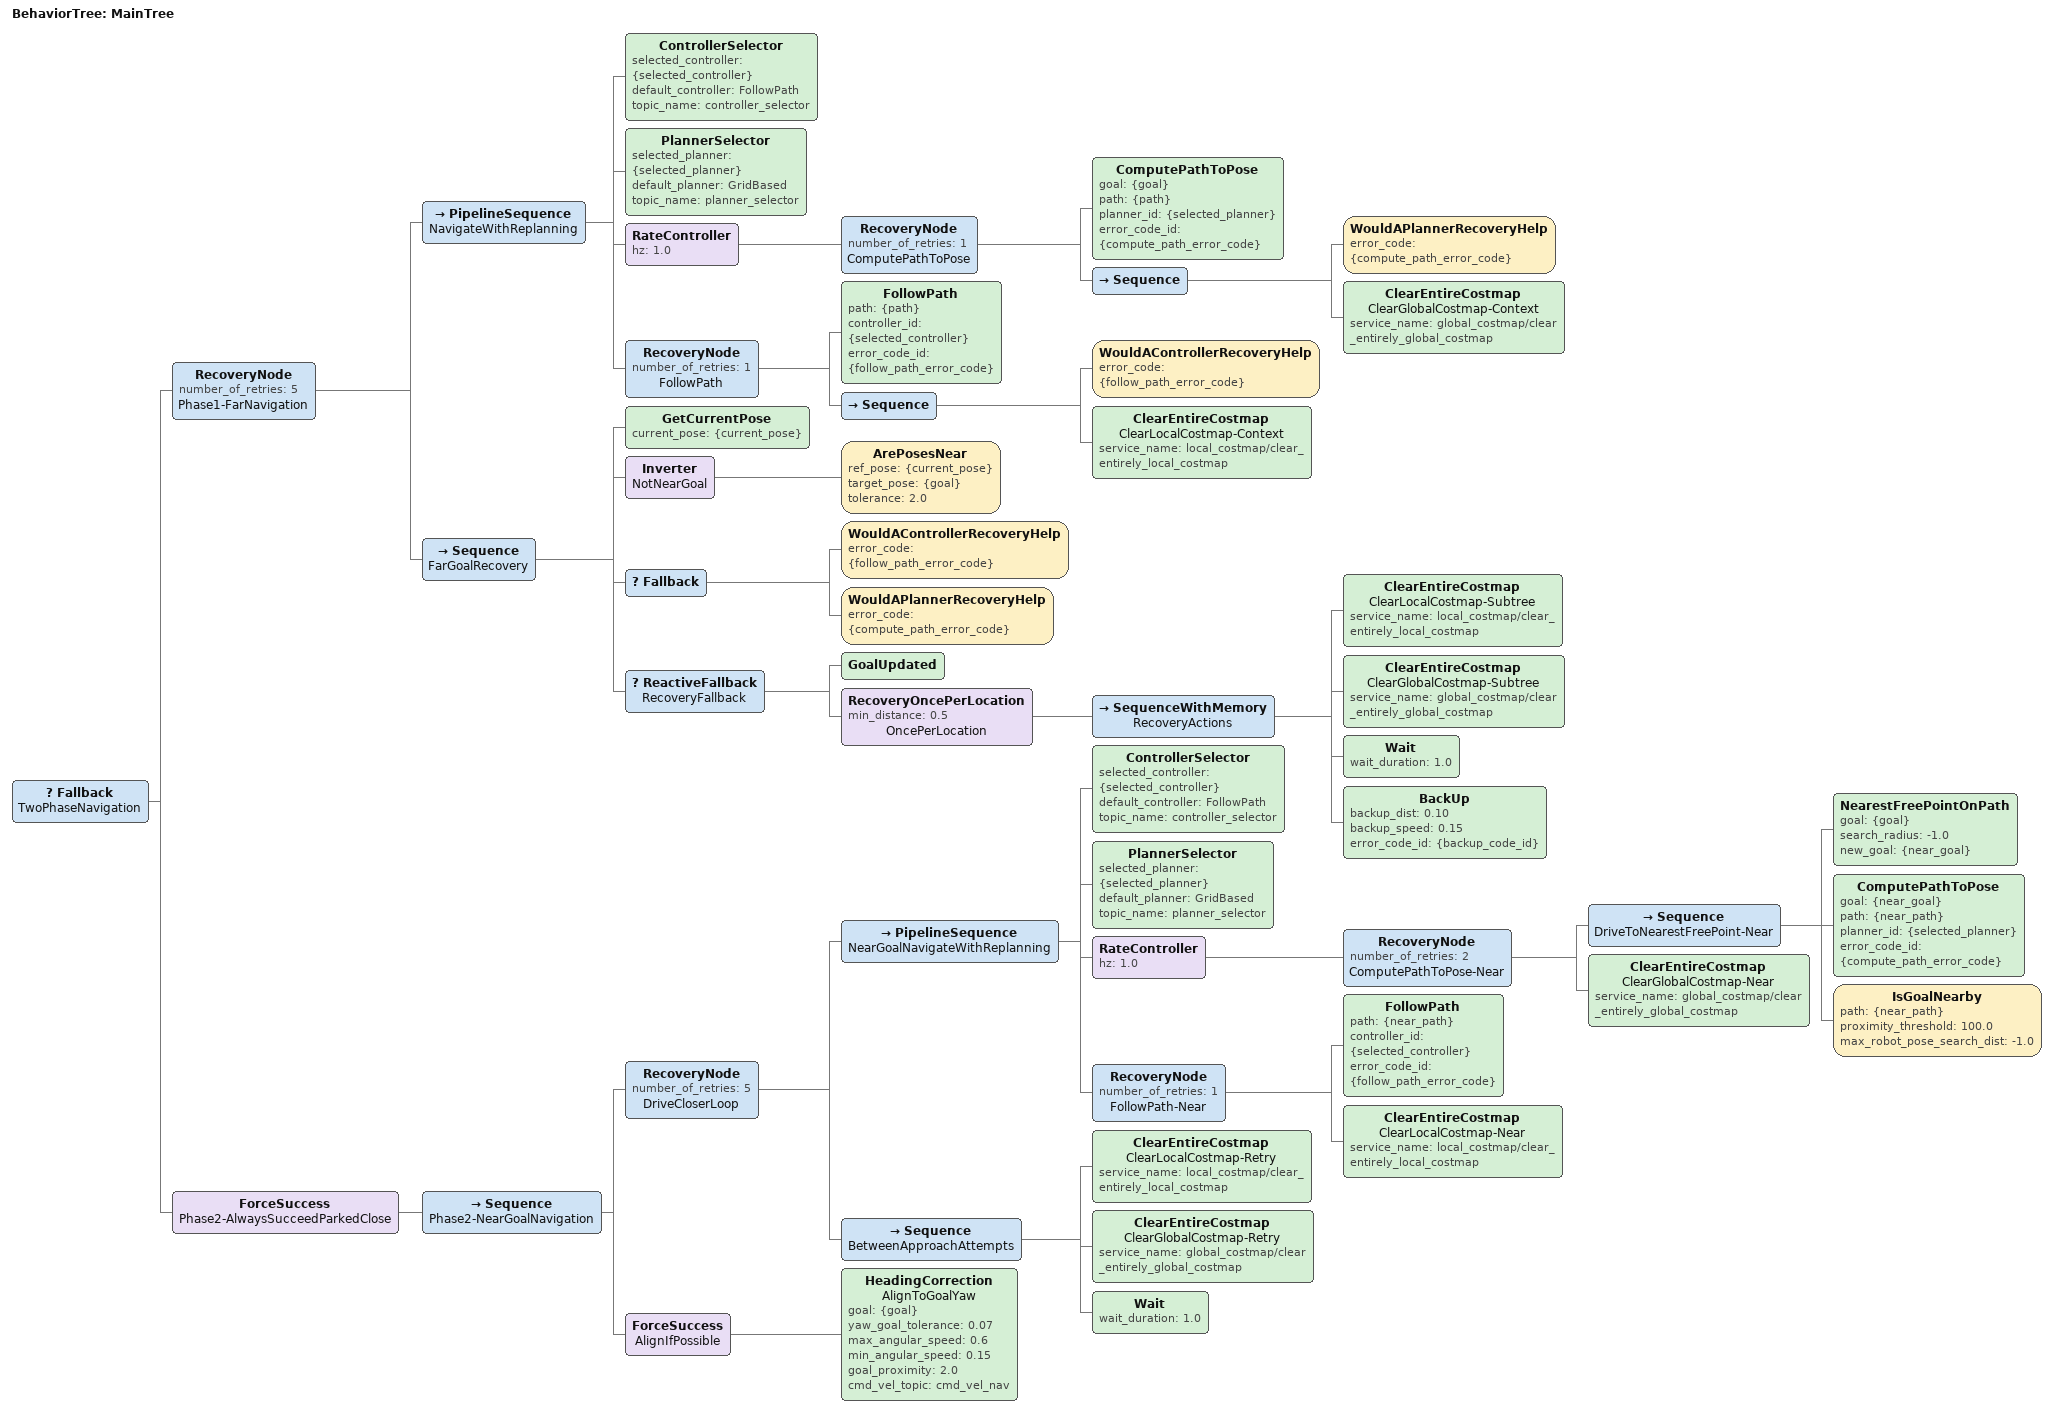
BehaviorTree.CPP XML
<root BTCPP_format="4" main_tree_to_execute="MainTree">
  <BehaviorTree ID="MainTree">
    <Fallback name="TwoPhaseNavigation">

      <RecoveryNode number_of_retries="5" name="Phase1-FarNavigation">

        <PipelineSequence name="NavigateWithReplanning">
          <ControllerSelector selected_controller="{selected_controller}"
                              default_controller="FollowPath"
                              topic_name="controller_selector"/>
          <PlannerSelector selected_planner="{selected_planner}"
                           default_planner="GridBased"
                           topic_name="planner_selector"/>
          <RateController hz="1.0">
            <RecoveryNode number_of_retries="1" name="ComputePathToPose">
              <ComputePathToPose goal="{goal}" path="{path}"
                                 planner_id="{selected_planner}"
                                 error_code_id="{compute_path_error_code}"/>
              <Sequence>
                <WouldAPlannerRecoveryHelp error_code="{compute_path_error_code}"/>
                <ClearEntireCostmap name="ClearGlobalCostmap-Context"
                                    service_name="global_costmap/clear_entirely_global_costmap"/>
              </Sequence>
            </RecoveryNode>
          </RateController>
          <RecoveryNode number_of_retries="1" name="FollowPath">
            <FollowPath path="{path}" controller_id="{selected_controller}"
                        error_code_id="{follow_path_error_code}"/>
            <Sequence>
              <WouldAControllerRecoveryHelp error_code="{follow_path_error_code}"/>
              <ClearEntireCostmap name="ClearLocalCostmap-Context"
                                  service_name="local_costmap/clear_entirely_local_costmap"/>
            </Sequence>
          </RecoveryNode>
        </PipelineSequence>

        <Sequence name="FarGoalRecovery">
          <GetCurrentPose current_pose="{current_pose}"/>
          <Inverter name="NotNearGoal">
            <ArePosesNear ref_pose="{current_pose}" target_pose="{goal}" tolerance="2.0"/>
          </Inverter>
          <Fallback>
            <WouldAControllerRecoveryHelp error_code="{follow_path_error_code}"/>
            <WouldAPlannerRecoveryHelp error_code="{compute_path_error_code}"/>
          </Fallback>
          <ReactiveFallback name="RecoveryFallback">
            <GoalUpdated/>
            <RecoveryOncePerLocation min_distance="0.5" name="OncePerLocation">
              <SequenceWithMemory name="RecoveryActions">
                <ClearEntireCostmap name="ClearLocalCostmap-Subtree"
                                    service_name="local_costmap/clear_entirely_local_costmap"/>
                <ClearEntireCostmap name="ClearGlobalCostmap-Subtree"
                                    service_name="global_costmap/clear_entirely_global_costmap"/>
                <Wait wait_duration="1.0"/>
                <BackUp backup_dist="0.10" backup_speed="0.15"
                        error_code_id="{backup_code_id}"/>
              </SequenceWithMemory>
            </RecoveryOncePerLocation>
          </ReactiveFallback>
        </Sequence>

      </RecoveryNode>

      <ForceSuccess name="Phase2-AlwaysSucceedParkedClose">
        <Sequence name="Phase2-NearGoalNavigation">

          <RecoveryNode number_of_retries="5" name="DriveCloserLoop">

            <PipelineSequence name="NearGoalNavigateWithReplanning">
              <ControllerSelector selected_controller="{selected_controller}"
                                  default_controller="FollowPath"
                                  topic_name="controller_selector"/>
              <PlannerSelector selected_planner="{selected_planner}"
                               default_planner="GridBased"
                               topic_name="planner_selector"/>
              <RateController hz="1.0">
                <RecoveryNode number_of_retries="2" name="ComputePathToPose-Near">
                  <Sequence name="DriveToNearestFreePoint-Near">
                    <NearestFreePointOnPath goal="{goal}"
                                            search_radius="-1.0"
                                            new_goal="{near_goal}"/>
                    <ComputePathToPose goal="{near_goal}" path="{near_path}"
                                       planner_id="{selected_planner}"
                                       error_code_id="{compute_path_error_code}"/>
                    <IsGoalNearby path="{near_path}" proximity_threshold="100.0"
                                  max_robot_pose_search_dist="-1.0"/>
                  </Sequence>

                  <ClearEntireCostmap name="ClearGlobalCostmap-Near"
                                      service_name="global_costmap/clear_entirely_global_costmap"/>
                </RecoveryNode>
              </RateController>
              <RecoveryNode number_of_retries="1" name="FollowPath-Near">
                <FollowPath path="{near_path}" controller_id="{selected_controller}"
                            error_code_id="{follow_path_error_code}"/>
                <ClearEntireCostmap name="ClearLocalCostmap-Near"
                                    service_name="local_costmap/clear_entirely_local_costmap"/>
              </RecoveryNode>
            </PipelineSequence>

            <Sequence name="BetweenApproachAttempts">
              <ClearEntireCostmap name="ClearLocalCostmap-Retry"
                                  service_name="local_costmap/clear_entirely_local_costmap"/>
              <ClearEntireCostmap name="ClearGlobalCostmap-Retry"
                                  service_name="global_costmap/clear_entirely_global_costmap"/>
              <Wait wait_duration="1.0"/>
            </Sequence>

          </RecoveryNode>

          <ForceSuccess name="AlignIfPossible">
            <HeadingCorrection name="AlignToGoalYaw"
                               goal="{goal}"
                               yaw_goal_tolerance="0.07"
                               max_angular_speed="0.6"
                               min_angular_speed="0.15"
                               goal_proximity="2.0"
                               cmd_vel_topic="cmd_vel_nav"/>
          </ForceSuccess>

        </Sequence>
      </ForceSuccess>

    </Fallback>
  </BehaviorTree>
</root>
